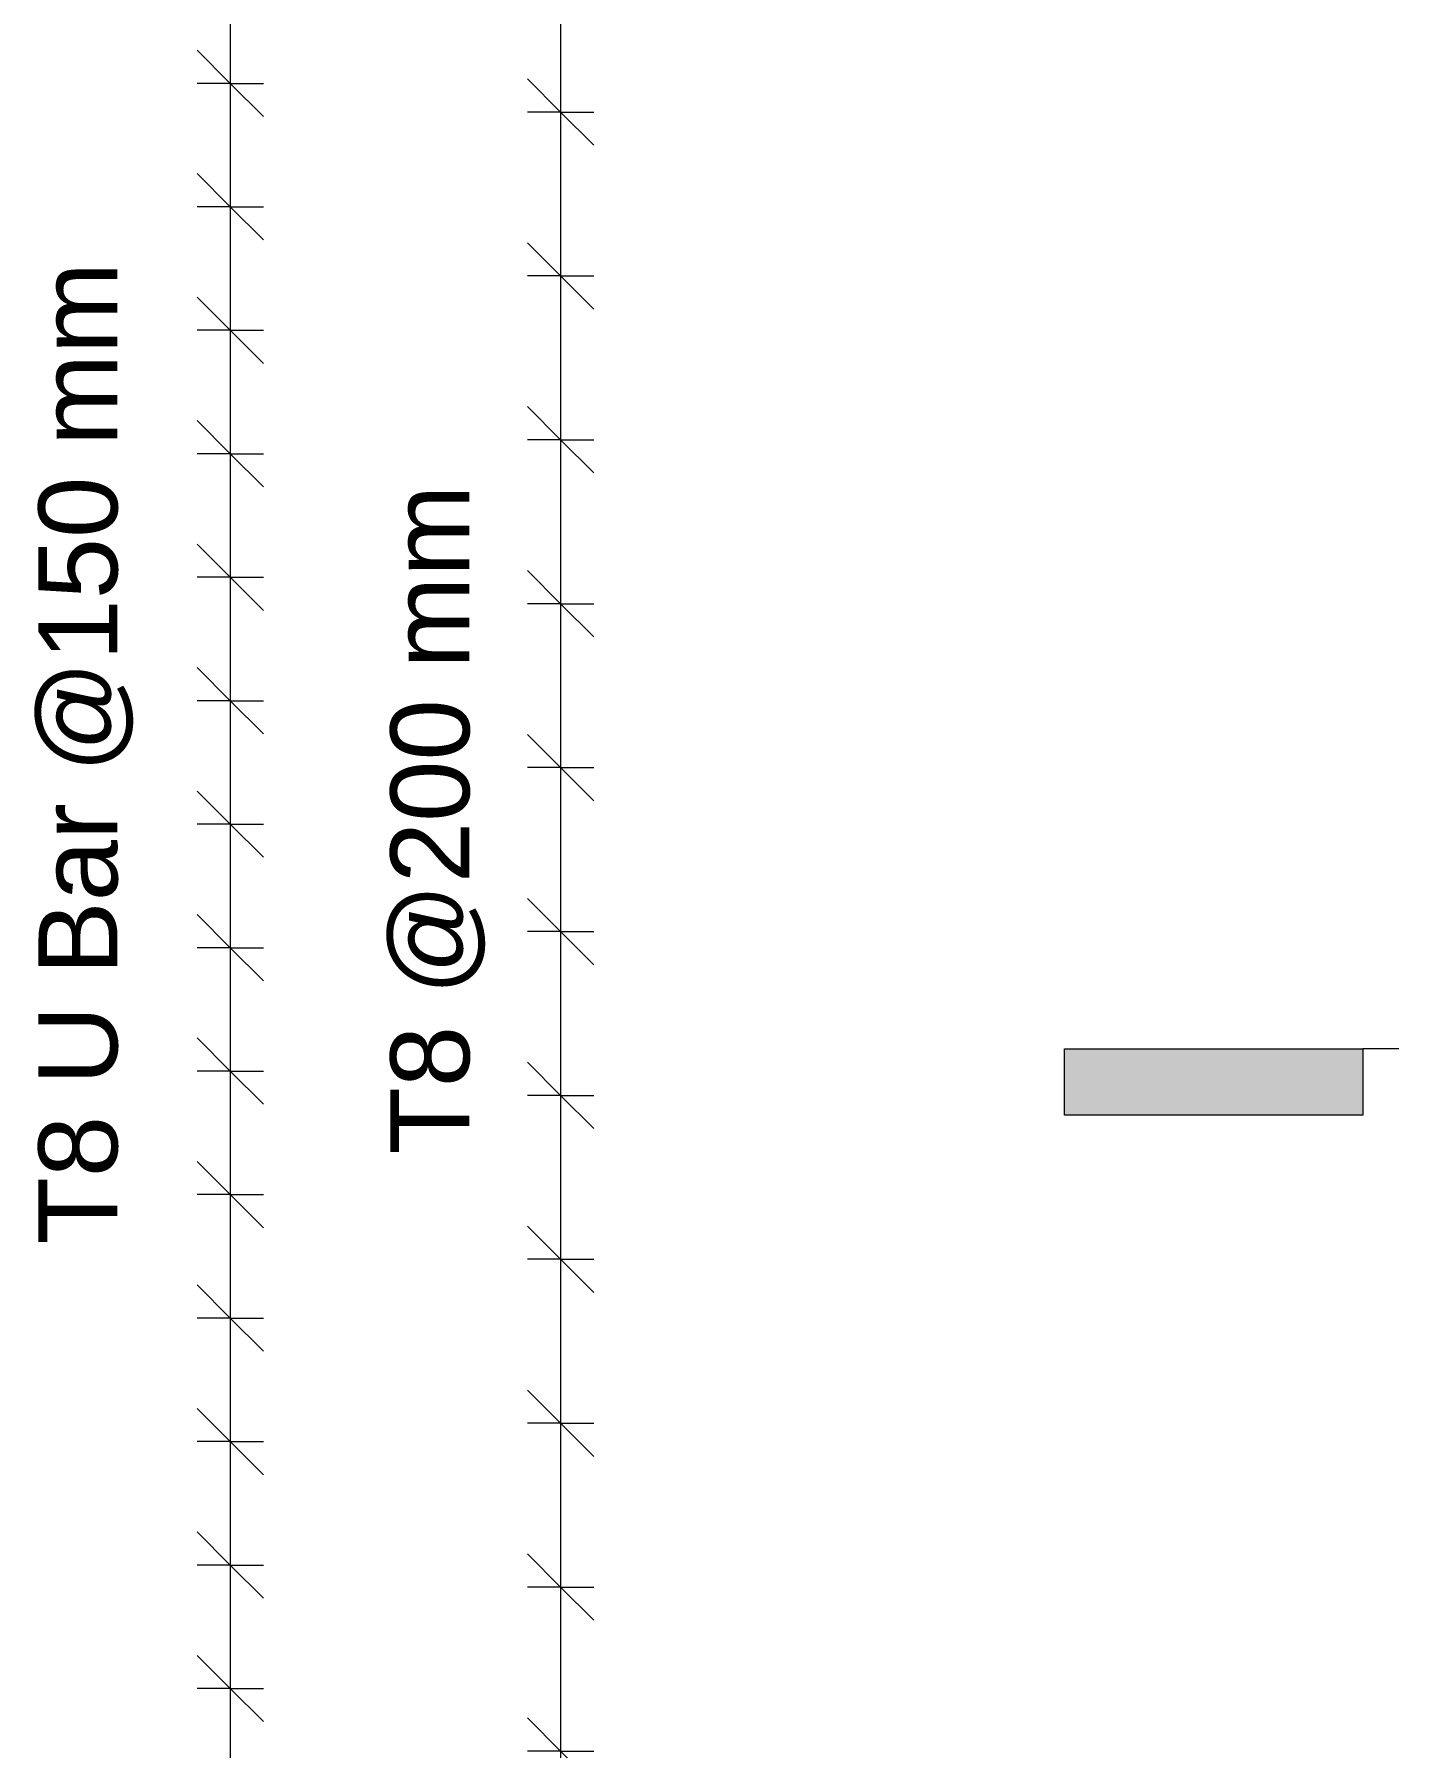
# Model space of a CAD drawing. Header units: millimetres. Extents: x -14563 to 6741, y -2784 to 21137.
# Drawn here: x -14563 to -12916, y 93 to 2160 of the extents above; entities that cross this region are included whole.
import ezdxf

# ---------------------------------------------------------------- set-up
doc = ezdxf.new("R2010")
doc.units = ezdxf.units.MM
for name, color, linetype, lineweight in [('A-ANNO-DIMS', 211, 'Continuous', 9), ('A-ANNO-DIMS-40', 211, 'Continuous', 9), ('G-ANNO-SYMB', 111, 'Continuous', 9), ('S-RBAR-IDEN', 171, 'Continuous', 9)]:
    doc.layers.add(name, color=color, linetype=linetype, lineweight=lineweight)
doc.styles.add('Arial_1', font='arial.ttf', dxfattribs={"height": 95.25})
doc.styles.add('Nirmala UI Semilight', font='NirmalaS.ttf', dxfattribs={"width": 0.8, "height": 100})
doc.dimstyles.new('Arrow_Filled_-_2_5_NI_UI', dxfattribs={"dimscale": 304.8, "dimtxt": 104.736395, "dimasz": 0.262467, "dimexe": 0.131234, "dimexo": 0.0625, "dimgap": 0.131234, "dimtad": 1, "dimdec": 4, "dimzin": 0, "dimdsep": 46, "dimtxsty": 'Nirmala UI Semilight', "dimblk1": 'OBLIQUE', "dimblk2": 'OBLIQUE', "dimsah": 1, "dimcen": 0.09, "dimazin": 0, "dimtfac": 1, "dimtdec": 4, "dimtix": 1, "dimtmove": 0, "dimatfit": 3, "dimfxl": 0.131234, "dimfxlon": 1, "dimtvp": 1, "dimtolj": 1, "dimtzin": 0, "dimarcsym": 2})
doc.dimstyles.new('Arrow_Filled_-_2_5_NI_UI_1', dxfattribs={"dimscale": 304.8, "dimtxt": 104.736395, "dimasz": 0.262467, "dimexe": 0.131234, "dimexo": 0.0625, "dimgap": 0.131234, "dimtad": 1, "dimdec": 4, "dimzin": 0, "dimdsep": 46, "dimtxsty": 'Arial_1', "dimblk1": 'OBLIQUE', "dimblk2": 'OBLIQUE', "dimsah": 1, "dimcen": 0.09, "dimazin": 0, "dimtfac": 1, "dimtdec": 4, "dimtix": 1, "dimtmove": 0, "dimatfit": 3, "dimfxl": 0.131234, "dimfxlon": 1, "dimtvp": 1, "dimtolj": 1, "dimtzin": 0, "dimarcsym": 2})

# ---------------------------------------------------------------- blocks, each defined once
blk = doc.blocks.new('DIMBLOCK7-Elevation Front Copy 1')
at = {"layer": 'A-ANNO-DIMS-40'}
for p, q in [((-13927.6, 2263.7), (-13967.6, 2303.7)), ((-13927.6, 2263.7), (-13967.6, 2263.7)), ((-13927.6, 2263.7), (-13927.6, 2066)), ((-13927.6, 2263.7), (-13887.6, 2223.7)), ((-13927.6, 2263.7), (-13887.6, 2263.7)), ((-13927.6, 2066), (-13967.6, 2106)), ((-13927.6, 2066), (-13967.6, 2066)), ((-13927.6, 2066), (-13887.6, 2026)), ((-13927.6, 2066), (-13887.6, 2066))]:
    blk.add_line(p, q, dxfattribs=at)
blk = doc.blocks.new('_Oblique')
at = {"color": 0, "linetype": 'ByBlock', "lineweight": -2}
blk.add_line((-0.5, -0.5), (0.5, 0.5), dxfattribs=at)
blk = doc.blocks.new('DIMBLOCK8-Elevation Front Copy 1')
at = {"layer": 'A-ANNO-DIMS-40'}
for p, q in [((-13927.6, 2066), (-13967.6, 2106)), ((-13927.6, 2066), (-13967.6, 2066)), ((-13927.6, 2066), (-13927.6, 1868.3)), ((-13927.6, 2066), (-13887.6, 2026)), ((-13927.6, 2066), (-13887.6, 2066)), ((-13927.6, 1868.3), (-13967.6, 1908.3)), ((-13927.6, 1868.3), (-13967.6, 1868.3)), ((-13927.6, 1868.3), (-13887.6, 1828.3)), ((-13927.6, 1868.3), (-13887.6, 1868.3))]:
    blk.add_line(p, q, dxfattribs=at)
blk = doc.blocks.new('DIMBLOCK9-Elevation Front Copy 1')
at = {"layer": 'A-ANNO-DIMS-40'}
for p, q in [((-13927.6, 1868.3), (-13967.6, 1908.3)), ((-13927.6, 1868.3), (-13967.6, 1868.3)), ((-13927.6, 1868.3), (-13927.6, 1670.6)), ((-13927.6, 1868.3), (-13887.6, 1828.3)), ((-13927.6, 1868.3), (-13887.6, 1868.3)), ((-13927.6, 1670.6), (-13967.6, 1710.6)), ((-13927.6, 1670.6), (-13967.6, 1670.6)), ((-13927.6, 1670.6), (-13887.6, 1630.6)), ((-13927.6, 1670.6), (-13887.6, 1670.6))]:
    blk.add_line(p, q, dxfattribs=at)
blk = doc.blocks.new('DIMBLOCK10-Elevation Front Copy 1')
at = {"layer": 'A-ANNO-DIMS-40'}
for p, q in [((-13927.6, 1670.6), (-13967.6, 1710.6)), ((-13927.6, 1670.6), (-13967.6, 1670.6)), ((-13927.6, 1670.6), (-13927.6, 1472.9)), ((-13927.6, 1670.6), (-13887.6, 1630.6)), ((-13927.6, 1670.6), (-13887.6, 1670.6)), ((-13927.6, 1472.9), (-13967.6, 1512.9)), ((-13927.6, 1472.9), (-13967.6, 1472.9)), ((-13927.6, 1472.9), (-13887.6, 1432.9)), ((-13927.6, 1472.9), (-13887.6, 1472.9))]:
    blk.add_line(p, q, dxfattribs=at)
blk = doc.blocks.new('DIMBLOCK11-Elevation Front Copy 1')
at = {"layer": 'A-ANNO-DIMS-40'}
for p, q in [((-13927.6, 1472.9), (-13967.6, 1512.9)), ((-13927.6, 1472.9), (-13967.6, 1472.9)), ((-13927.6, 1472.9), (-13927.6, 1275.2)), ((-13927.6, 1472.9), (-13887.6, 1432.9)), ((-13927.6, 1472.9), (-13887.6, 1472.9)), ((-13927.6, 1275.2), (-13967.6, 1315.2)), ((-13927.6, 1275.2), (-13967.6, 1275.2)), ((-13927.6, 1275.2), (-13887.6, 1235.2)), ((-13927.6, 1275.2), (-13887.6, 1275.2))]:
    blk.add_line(p, q, dxfattribs=at)
blk = doc.blocks.new('DIMBLOCK12-Elevation Front Copy 1')
at = {"layer": 'A-ANNO-DIMS-40'}
for p, q in [((-13927.6, 1275.2), (-13967.6, 1315.2)), ((-13927.6, 1275.2), (-13967.6, 1275.2)), ((-13927.6, 1275.2), (-13927.6, 1077.5)), ((-13927.6, 1275.2), (-13887.6, 1235.2)), ((-13927.6, 1275.2), (-13887.6, 1275.2)), ((-13927.6, 1077.5), (-13967.6, 1117.5)), ((-13927.6, 1077.5), (-13967.6, 1077.5)), ((-13927.6, 1077.5), (-13887.6, 1037.5)), ((-13927.6, 1077.5), (-13887.6, 1077.5))]:
    blk.add_line(p, q, dxfattribs=at)
blk = doc.blocks.new('DIMBLOCK13-Elevation Front Copy 1')
at = {"layer": 'A-ANNO-DIMS-40'}
for p, q in [((-13927.6, 1077.5), (-13967.6, 1117.5)), ((-13927.6, 1077.5), (-13967.6, 1077.5)), ((-13927.6, 1077.5), (-13927.6, 879.8)), ((-13927.6, 1077.5), (-13887.6, 1037.5)), ((-13927.6, 1077.5), (-13887.6, 1077.5)), ((-13927.6, 879.8), (-13967.6, 919.8)), ((-13927.6, 879.8), (-13967.6, 879.8)), ((-13927.6, 879.8), (-13887.6, 839.8)), ((-13927.6, 879.8), (-13887.6, 879.8))]:
    blk.add_line(p, q, dxfattribs=at)
blk = doc.blocks.new('DIMBLOCK14-Elevation Front Copy 1')
at = {"layer": 'A-ANNO-DIMS-40'}
for p, q in [((-13927.6, 879.8), (-13967.6, 919.8)), ((-13927.6, 879.8), (-13967.6, 879.8)), ((-13927.6, 879.8), (-13927.6, 682.1)), ((-13927.6, 879.8), (-13887.6, 839.8)), ((-13927.6, 879.8), (-13887.6, 879.8)), ((-13927.6, 682.1), (-13967.6, 722.1)), ((-13927.6, 682.1), (-13967.6, 682.1)), ((-13927.6, 682.1), (-13887.6, 642.1)), ((-13927.6, 682.1), (-13887.6, 682.1))]:
    blk.add_line(p, q, dxfattribs=at)
blk = doc.blocks.new('DIMBLOCK15-Elevation Front Copy 1')
at = {"layer": 'A-ANNO-DIMS-40'}
for p, q in [((-13927.6, 682.1), (-13967.6, 722.1)), ((-13927.6, 682.1), (-13967.6, 682.1)), ((-13927.6, 682.1), (-13927.6, 484.4)), ((-13927.6, 682.1), (-13887.6, 642.1)), ((-13927.6, 682.1), (-13887.6, 682.1)), ((-13927.6, 484.4), (-13967.6, 524.4)), ((-13927.6, 484.4), (-13967.6, 484.4)), ((-13927.6, 484.4), (-13887.6, 444.4)), ((-13927.6, 484.4), (-13887.6, 484.4))]:
    blk.add_line(p, q, dxfattribs=at)
blk = doc.blocks.new('DIMBLOCK16-Elevation Front Copy 1')
at = {"layer": 'A-ANNO-DIMS-40'}
for p, q in [((-13927.6, 484.4), (-13967.6, 524.4)), ((-13927.6, 484.4), (-13967.6, 484.4)), ((-13927.6, 484.4), (-13927.6, 286.7)), ((-13927.6, 484.4), (-13887.6, 444.4)), ((-13927.6, 484.4), (-13887.6, 484.4)), ((-13927.6, 286.7), (-13967.6, 326.7)), ((-13927.6, 286.7), (-13967.6, 286.7)), ((-13927.6, 286.7), (-13887.6, 246.7)), ((-13927.6, 286.7), (-13887.6, 286.7))]:
    blk.add_line(p, q, dxfattribs=at)
blk = doc.blocks.new('DIMBLOCK17-Elevation Front Copy 1')
at = {"layer": 'A-ANNO-DIMS-40'}
for p, q in [((-13927.6, 286.7), (-13967.6, 326.7)), ((-13927.6, 286.7), (-13967.6, 286.7)), ((-13927.6, 286.7), (-13927.6, 89)), ((-13927.6, 286.7), (-13887.6, 246.7)), ((-13927.6, 286.7), (-13887.6, 286.7)), ((-13927.6, 89), (-13967.6, 129)), ((-13927.6, 89), (-13967.6, 89)), ((-13927.6, 89), (-13887.6, 49)), ((-13927.6, 89), (-13887.6, 89))]:
    blk.add_line(p, q, dxfattribs=at)
blk = doc.blocks.new('DIMBLOCK18-Elevation Front Copy 1')
at = {"layer": 'A-ANNO-DIMS-40'}
for p, q in [((-13927.6, 89), (-13967.6, 129)), ((-13927.6, 89), (-13967.6, 89)), ((-13927.6, 89), (-13927.6, -108.8)), ((-13927.6, 89), (-13887.6, 49)), ((-13927.6, 89), (-13887.6, 89)), ((-13927.6, -108.8), (-13967.6, -68.8)), ((-13927.6, -108.8), (-13967.6, -108.8)), ((-13927.6, -108.8), (-13887.6, -148.8)), ((-13927.6, -108.8), (-13887.6, -108.8))]:
    blk.add_line(p, q, dxfattribs=at)
blk = doc.blocks.new('DIMBLOCK25-Elevation Front Copy 1')
at = {"layer": 'A-ANNO-DIMS-40'}
for p, q in [((-13927.6, 3450), (-13967.6, 3490)), ((-13927.6, 3450), (-13967.6, 3450)), ((-13927.6, 3450), (-13927.6, -1295)), ((-13927.6, 3450), (-13927.6, 3252.3)), ((-13927.6, 3450), (-13887.6, 3410)), ((-13927.6, 3450), (-13887.6, 3450)), ((-13927.6, 3252.3), (-13967.6, 3292.3)), ((-13927.6, 3252.3), (-13967.6, 3252.3)), ((-13927.6, 3252.3), (-13927.6, 3054.6)), ((-13927.6, 3252.3), (-13887.6, 3212.3)), ((-13927.6, 3252.3), (-13887.6, 3252.3)), ((-13927.6, 3054.6), (-13967.6, 3094.6)), ((-13927.6, 3054.6), (-13967.6, 3054.6)), ((-13927.6, 3054.6), (-13927.6, 2856.9)), ((-13927.6, 3054.6), (-13887.6, 3014.6)), ((-13927.6, 3054.6), (-13887.6, 3054.6)), ((-13927.6, 2856.9), (-13967.6, 2896.9)), ((-13927.6, 2856.9), (-13967.6, 2856.9)), ((-13927.6, 2856.9), (-13927.6, 2659.2)), ((-13927.6, 2856.9), (-13887.6, 2816.9)), ((-13927.6, 2856.9), (-13887.6, 2856.9)), ((-13927.6, 2659.2), (-13967.6, 2699.2)), ((-13927.6, 2659.2), (-13967.6, 2659.2)), ((-13927.6, 2659.2), (-13927.6, 2461.5)), ((-13927.6, 2659.2), (-13887.6, 2619.2)), ((-13927.6, 2659.2), (-13887.6, 2659.2)), ((-13927.6, 2461.5), (-13967.6, 2501.5)), ((-13927.6, 2461.5), (-13967.6, 2461.5)), ((-13927.6, 2461.5), (-13927.6, 2263.7)), ((-13927.6, 2461.5), (-13887.6, 2421.5)), ((-13927.6, 2461.5), (-13887.6, 2461.5)), ((-13927.6, 2263.7), (-13967.6, 2303.7)), ((-13927.6, 2263.7), (-13967.6, 2263.7)), ((-13927.6, 2263.7), (-13927.6, 2066)), ((-13927.6, 2263.7), (-13887.6, 2223.7)), ((-13927.6, 2263.7), (-13887.6, 2263.7)), ((-13927.6, 2066), (-13967.6, 2106)), ((-13927.6, 2066), (-13967.6, 2066)), ((-13927.6, 2066), (-13927.6, 1868.3)), ((-13927.6, 2066), (-13887.6, 2026)), ((-13927.6, 2066), (-13887.6, 2066)), ((-13927.6, 1868.3), (-13967.6, 1908.3)), ((-13927.6, 1868.3), (-13967.6, 1868.3)), ((-13927.6, 1868.3), (-13927.6, 1670.6)), ((-13927.6, 1868.3), (-13887.6, 1828.3)), ((-13927.6, 1868.3), (-13887.6, 1868.3)), ((-13927.6, 1670.6), (-13967.6, 1710.6)), ((-13927.6, 1670.6), (-13967.6, 1670.6)), ((-13927.6, 1670.6), (-13927.6, 1472.9)), ((-13927.6, 1670.6), (-13887.6, 1630.6)), ((-13927.6, 1670.6), (-13887.6, 1670.6)), ((-13927.6, 1472.9), (-13967.6, 1512.9)), ((-13927.6, 1472.9), (-13967.6, 1472.9)), ((-13927.6, 1472.9), (-13927.6, 1275.2)), ((-13927.6, 1472.9), (-13887.6, 1432.9)), ((-13927.6, 1472.9), (-13887.6, 1472.9)), ((-13927.6, 1275.2), (-13967.6, 1315.2)), ((-13927.6, 1275.2), (-13967.6, 1275.2)), ((-13927.6, 1275.2), (-13927.6, 1077.5)), ((-13927.6, 1275.2), (-13887.6, 1235.2)), ((-13927.6, 1275.2), (-13887.6, 1275.2)), ((-13927.6, 1077.5), (-13967.6, 1117.5)), ((-13927.6, 1077.5), (-13967.6, 1077.5)), ((-13927.6, 1077.5), (-13927.6, 879.8)), ((-13927.6, 1077.5), (-13887.6, 1037.5)), ((-13927.6, 1077.5), (-13887.6, 1077.5)), ((-13927.6, 879.8), (-13967.6, 919.8)), ((-13927.6, 879.8), (-13967.6, 879.8)), ((-13927.6, 879.8), (-13927.6, 682.1)), ((-13927.6, 879.8), (-13887.6, 839.8)), ((-13927.6, 879.8), (-13887.6, 879.8)), ((-13927.6, 682.1), (-13967.6, 722.1)), ((-13927.6, 682.1), (-13967.6, 682.1)), ((-13927.6, 682.1), (-13927.6, 484.4)), ((-13927.6, 682.1), (-13887.6, 642.1)), ((-13927.6, 682.1), (-13887.6, 682.1)), ((-13927.6, 484.4), (-13967.6, 524.4)), ((-13927.6, 484.4), (-13967.6, 484.4)), ((-13927.6, 484.4), (-13927.6, 286.7)), ((-13927.6, 484.4), (-13887.6, 444.4)), ((-13927.6, 484.4), (-13887.6, 484.4)), ((-13927.6, 286.7), (-13967.6, 326.7)), ((-13927.6, 286.7), (-13967.6, 286.7)), ((-13927.6, 286.7), (-13927.6, 89)), ((-13927.6, 286.7), (-13887.6, 246.7)), ((-13927.6, 286.7), (-13887.6, 286.7)), ((-13927.6, 89), (-13967.6, 129)), ((-13927.6, 89), (-13967.6, 89)), ((-13927.6, 89), (-13927.6, -108.8)), ((-13927.6, 89), (-13887.6, 49)), ((-13927.6, 89), (-13887.6, 89)), ((-13927.6, -108.8), (-13967.6, -68.8)), ((-13927.6, -108.8), (-13967.6, -108.8)), ((-13927.6, -108.8), (-13927.6, -306.5)), ((-13927.6, -108.8), (-13887.6, -148.8)), ((-13927.6, -108.8), (-13887.6, -108.8)), ((-13927.6, -306.5), (-13967.6, -266.5)), ((-13927.6, -306.5), (-13967.6, -306.5)), ((-13927.6, -306.5), (-13927.6, -504.2)), ((-13927.6, -306.5), (-13887.6, -346.5)), ((-13927.6, -306.5), (-13887.6, -306.5)), ((-13927.6, -504.2), (-13967.6, -464.2)), ((-13927.6, -504.2), (-13967.6, -504.2)), ((-13927.6, -504.2), (-13927.6, -701.9)), ((-13927.6, -504.2), (-13887.6, -544.2)), ((-13927.6, -504.2), (-13887.6, -504.2)), ((-13927.6, -701.9), (-13967.6, -661.9)), ((-13927.6, -701.9), (-13967.6, -701.9)), ((-13927.6, -701.9), (-13927.6, -899.6)), ((-13927.6, -701.9), (-13887.6, -741.9)), ((-13927.6, -701.9), (-13887.6, -701.9)), ((-13927.6, -899.6), (-13967.6, -859.6)), ((-13927.6, -899.6), (-13967.6, -899.6)), ((-13927.6, -899.6), (-13927.6, -1097.3)), ((-13927.6, -899.6), (-13887.6, -939.6)), ((-13927.6, -899.6), (-13887.6, -899.6)), ((-13927.6, -1097.3), (-13967.6, -1057.3)), ((-13927.6, -1097.3), (-13967.6, -1097.3)), ((-13927.6, -1097.3), (-13927.6, -1295)), ((-13927.6, -1097.3), (-13887.6, -1137.3)), ((-13927.6, -1097.3), (-13887.6, -1097.3)), ((-13927.6, -1295), (-13967.6, -1255)), ((-13927.6, -1295), (-13967.6, -1295)), ((-13927.6, -1295), (-13887.6, -1335)), ((-13927.6, -1295), (-13887.6, -1295))]:
    blk.add_line(p, q, dxfattribs=at)
blk = doc.blocks.new('_None')
blk = doc.blocks.new('DIMBLOCK35-Elevation Front Copy 1')
at = {"layer": 'A-ANNO-DIMS-40'}
for p, q in [((-14326.1, 2249.5), (-14366.1, 2289.5)), ((-14326.1, 2249.5), (-14366.1, 2249.5)), ((-14326.1, 2249.5), (-14326.1, 2100.6)), ((-14326.1, 2249.5), (-14286.1, 2209.5)), ((-14326.1, 2249.5), (-14286.1, 2249.5)), ((-14326.1, 2100.6), (-14366.1, 2140.6)), ((-14326.1, 2100.6), (-14366.1, 2100.6)), ((-14326.1, 2100.6), (-14286.1, 2060.6)), ((-14326.1, 2100.6), (-14286.1, 2100.6))]:
    blk.add_line(p, q, dxfattribs=at)
blk = doc.blocks.new('DIMBLOCK36-Elevation Front Copy 1')
at = {"layer": 'A-ANNO-DIMS-40'}
for p, q in [((-14326.1, 2100.6), (-14366.1, 2140.6)), ((-14326.1, 2100.6), (-14366.1, 2100.6)), ((-14326.1, 2100.6), (-14326.1, 1951.7)), ((-14326.1, 2100.6), (-14286.1, 2060.6)), ((-14326.1, 2100.6), (-14286.1, 2100.6)), ((-14326.1, 1951.7), (-14366.1, 1991.7)), ((-14326.1, 1951.7), (-14366.1, 1951.7)), ((-14326.1, 1951.7), (-14286.1, 1911.7)), ((-14326.1, 1951.7), (-14286.1, 1951.7))]:
    blk.add_line(p, q, dxfattribs=at)
blk = doc.blocks.new('DIMBLOCK37-Elevation Front Copy 1')
at = {"layer": 'A-ANNO-DIMS-40'}
for p, q in [((-14326.1, 1951.7), (-14366.1, 1991.7)), ((-14326.1, 1951.7), (-14366.1, 1951.7)), ((-14326.1, 1951.7), (-14326.1, 1802.7)), ((-14326.1, 1951.7), (-14286.1, 1911.7)), ((-14326.1, 1951.7), (-14286.1, 1951.7)), ((-14326.1, 1802.7), (-14366.1, 1842.7)), ((-14326.1, 1802.7), (-14366.1, 1802.7)), ((-14326.1, 1802.7), (-14286.1, 1762.7)), ((-14326.1, 1802.7), (-14286.1, 1802.7))]:
    blk.add_line(p, q, dxfattribs=at)
blk = doc.blocks.new('DIMBLOCK38-Elevation Front Copy 1')
at = {"layer": 'A-ANNO-DIMS-40'}
for p, q in [((-14326.1, 1802.7), (-14366.1, 1842.7)), ((-14326.1, 1802.7), (-14366.1, 1802.7)), ((-14326.1, 1802.7), (-14326.1, 1653.8)), ((-14326.1, 1802.7), (-14286.1, 1762.7)), ((-14326.1, 1802.7), (-14286.1, 1802.7)), ((-14326.1, 1653.8), (-14366.1, 1693.8)), ((-14326.1, 1653.8), (-14366.1, 1653.8)), ((-14326.1, 1653.8), (-14286.1, 1613.8)), ((-14326.1, 1653.8), (-14286.1, 1653.8))]:
    blk.add_line(p, q, dxfattribs=at)
blk = doc.blocks.new('DIMBLOCK39-Elevation Front Copy 1')
at = {"layer": 'A-ANNO-DIMS-40'}
for p, q in [((-14326.1, 1653.8), (-14366.1, 1693.8)), ((-14326.1, 1653.8), (-14366.1, 1653.8)), ((-14326.1, 1653.8), (-14326.1, 1504.8)), ((-14326.1, 1653.8), (-14286.1, 1613.8)), ((-14326.1, 1653.8), (-14286.1, 1653.8)), ((-14326.1, 1504.8), (-14366.1, 1544.8)), ((-14326.1, 1504.8), (-14366.1, 1504.8)), ((-14326.1, 1504.8), (-14286.1, 1464.8)), ((-14326.1, 1504.8), (-14286.1, 1504.8))]:
    blk.add_line(p, q, dxfattribs=at)
blk = doc.blocks.new('DIMBLOCK40-Elevation Front Copy 1')
at = {"layer": 'A-ANNO-DIMS-40'}
for p, q in [((-14326.1, 1504.8), (-14366.1, 1544.8)), ((-14326.1, 1504.8), (-14366.1, 1504.8)), ((-14326.1, 1504.8), (-14326.1, 1355.9)), ((-14326.1, 1504.8), (-14286.1, 1464.8)), ((-14326.1, 1504.8), (-14286.1, 1504.8)), ((-14326.1, 1355.9), (-14366.1, 1395.9)), ((-14326.1, 1355.9), (-14366.1, 1355.9)), ((-14326.1, 1355.9), (-14286.1, 1315.9)), ((-14326.1, 1355.9), (-14286.1, 1355.9))]:
    blk.add_line(p, q, dxfattribs=at)
blk = doc.blocks.new('DIMBLOCK41-Elevation Front Copy 1')
at = {"layer": 'A-ANNO-DIMS-40'}
for p, q in [((-14326.1, 1355.9), (-14366.1, 1395.9)), ((-14326.1, 1355.9), (-14366.1, 1355.9)), ((-14326.1, 1355.9), (-14326.1, 1207)), ((-14326.1, 1355.9), (-14286.1, 1315.9)), ((-14326.1, 1355.9), (-14286.1, 1355.9)), ((-14326.1, 1207), (-14366.1, 1247)), ((-14326.1, 1207), (-14366.1, 1207)), ((-14326.1, 1207), (-14286.1, 1167)), ((-14326.1, 1207), (-14286.1, 1207))]:
    blk.add_line(p, q, dxfattribs=at)
blk = doc.blocks.new('DIMBLOCK42-Elevation Front Copy 1')
at = {"layer": 'A-ANNO-DIMS-40'}
for p, q in [((-14326.1, 1207), (-14366.1, 1247)), ((-14326.1, 1207), (-14366.1, 1207)), ((-14326.1, 1207), (-14326.1, 1058)), ((-14326.1, 1207), (-14286.1, 1167)), ((-14326.1, 1207), (-14286.1, 1207)), ((-14326.1, 1058), (-14366.1, 1098)), ((-14326.1, 1058), (-14366.1, 1058)), ((-14326.1, 1058), (-14286.1, 1018)), ((-14326.1, 1058), (-14286.1, 1058))]:
    blk.add_line(p, q, dxfattribs=at)
blk = doc.blocks.new('DIMBLOCK43-Elevation Front Copy 1')
at = {"layer": 'A-ANNO-DIMS-40'}
for p, q in [((-14326.1, 1058), (-14366.1, 1098)), ((-14326.1, 1058), (-14366.1, 1058)), ((-14326.1, 1058), (-14326.1, 909.1)), ((-14326.1, 1058), (-14286.1, 1018)), ((-14326.1, 1058), (-14286.1, 1058)), ((-14326.1, 909.1), (-14366.1, 949.1)), ((-14326.1, 909.1), (-14366.1, 909.1)), ((-14326.1, 909.1), (-14286.1, 869.1)), ((-14326.1, 909.1), (-14286.1, 909.1))]:
    blk.add_line(p, q, dxfattribs=at)
blk = doc.blocks.new('DIMBLOCK44-Elevation Front Copy 1')
at = {"layer": 'A-ANNO-DIMS-40'}
for p, q in [((-14326.1, 909.1), (-14366.1, 949.1)), ((-14326.1, 909.1), (-14366.1, 909.1)), ((-14326.1, 909.1), (-14326.1, 760.2)), ((-14326.1, 909.1), (-14286.1, 869.1)), ((-14326.1, 909.1), (-14286.1, 909.1)), ((-14326.1, 760.2), (-14366.1, 800.2)), ((-14326.1, 760.2), (-14366.1, 760.2)), ((-14326.1, 760.2), (-14286.1, 720.2)), ((-14326.1, 760.2), (-14286.1, 760.2))]:
    blk.add_line(p, q, dxfattribs=at)
blk = doc.blocks.new('DIMBLOCK45-Elevation Front Copy 1')
at = {"layer": 'A-ANNO-DIMS-40'}
for p, q in [((-14326.1, 760.2), (-14366.1, 800.2)), ((-14326.1, 760.2), (-14366.1, 760.2)), ((-14326.1, 760.2), (-14326.1, 611.2)), ((-14326.1, 760.2), (-14286.1, 720.2)), ((-14326.1, 760.2), (-14286.1, 760.2)), ((-14326.1, 611.2), (-14366.1, 651.2)), ((-14326.1, 611.2), (-14366.1, 611.2)), ((-14326.1, 611.2), (-14286.1, 571.2)), ((-14326.1, 611.2), (-14286.1, 611.2))]:
    blk.add_line(p, q, dxfattribs=at)
blk = doc.blocks.new('DIMBLOCK46-Elevation Front Copy 1')
at = {"layer": 'A-ANNO-DIMS-40'}
for p, q in [((-14326.1, 611.2), (-14366.1, 651.2)), ((-14326.1, 611.2), (-14366.1, 611.2)), ((-14326.1, 611.2), (-14326.1, 462.3)), ((-14326.1, 611.2), (-14286.1, 571.2)), ((-14326.1, 611.2), (-14286.1, 611.2)), ((-14326.1, 462.3), (-14366.1, 502.3)), ((-14326.1, 462.3), (-14366.1, 462.3)), ((-14326.1, 462.3), (-14286.1, 422.3)), ((-14326.1, 462.3), (-14286.1, 462.3))]:
    blk.add_line(p, q, dxfattribs=at)
blk = doc.blocks.new('DIMBLOCK47-Elevation Front Copy 1')
at = {"layer": 'A-ANNO-DIMS-40'}
for p, q in [((-14326.1, 462.3), (-14366.1, 502.3)), ((-14326.1, 462.3), (-14366.1, 462.3)), ((-14326.1, 462.3), (-14326.1, 313.3)), ((-14326.1, 462.3), (-14286.1, 422.3)), ((-14326.1, 462.3), (-14286.1, 462.3)), ((-14326.1, 313.3), (-14366.1, 353.3)), ((-14326.1, 313.3), (-14366.1, 313.3)), ((-14326.1, 313.3), (-14286.1, 273.3)), ((-14326.1, 313.3), (-14286.1, 313.3))]:
    blk.add_line(p, q, dxfattribs=at)
blk = doc.blocks.new('DIMBLOCK48-Elevation Front Copy 1')
at = {"layer": 'A-ANNO-DIMS-40'}
for p, q in [((-14326.1, 313.3), (-14366.1, 353.3)), ((-14326.1, 313.3), (-14366.1, 313.3)), ((-14326.1, 313.3), (-14326.1, 164.4)), ((-14326.1, 313.3), (-14286.1, 273.3)), ((-14326.1, 313.3), (-14286.1, 313.3)), ((-14326.1, 164.4), (-14366.1, 204.4)), ((-14326.1, 164.4), (-14366.1, 164.4)), ((-14326.1, 164.4), (-14286.1, 124.4)), ((-14326.1, 164.4), (-14286.1, 164.4))]:
    blk.add_line(p, q, dxfattribs=at)
blk = doc.blocks.new('DIMBLOCK49-Elevation Front Copy 1')
at = {"layer": 'A-ANNO-DIMS-40'}
for p, q in [((-14326.1, 164.4), (-14366.1, 204.4)), ((-14326.1, 164.4), (-14366.1, 164.4)), ((-14326.1, 164.4), (-14326.1, 15.5)), ((-14326.1, 164.4), (-14286.1, 124.4)), ((-14326.1, 164.4), (-14286.1, 164.4)), ((-14326.1, 15.5), (-14366.1, 55.5)), ((-14326.1, 15.5), (-14366.1, 15.5)), ((-14326.1, 15.5), (-14286.1, -24.5)), ((-14326.1, 15.5), (-14286.1, 15.5))]:
    blk.add_line(p, q, dxfattribs=at)
blk = doc.blocks.new('DIMBLOCK59-Elevation Front Copy 1')
at = {"layer": 'A-ANNO-DIMS-40'}
for p, q in [((-14326.1, 3590), (-14366.1, 3630)), ((-14326.1, 3590), (-14366.1, 3590)), ((-14326.1, 3590), (-14326.1, -1325)), ((-14326.1, 3590), (-14326.1, 3441.1)), ((-14326.1, 3590), (-14286.1, 3550)), ((-14326.1, 3590), (-14286.1, 3590)), ((-14326.1, 3441.1), (-14366.1, 3481.1)), ((-14326.1, 3441.1), (-14366.1, 3441.1)), ((-14326.1, 3441.1), (-14326.1, 3292.1)), ((-14326.1, 3441.1), (-14286.1, 3401.1)), ((-14326.1, 3441.1), (-14286.1, 3441.1)), ((-14326.1, 3292.1), (-14366.1, 3332.1)), ((-14326.1, 3292.1), (-14366.1, 3292.1)), ((-14326.1, 3292.1), (-14326.1, 3143.2)), ((-14326.1, 3292.1), (-14286.1, 3252.1)), ((-14326.1, 3292.1), (-14286.1, 3292.1)), ((-14326.1, 3143.2), (-14366.1, 3183.2)), ((-14326.1, 3143.2), (-14366.1, 3143.2)), ((-14326.1, 3143.2), (-14326.1, 2994.2)), ((-14326.1, 3143.2), (-14286.1, 3103.2)), ((-14326.1, 3143.2), (-14286.1, 3143.2)), ((-14326.1, 2994.2), (-14366.1, 3034.2)), ((-14326.1, 2994.2), (-14366.1, 2994.2)), ((-14326.1, 2994.2), (-14326.1, 2845.3)), ((-14326.1, 2994.2), (-14286.1, 2954.2)), ((-14326.1, 2994.2), (-14286.1, 2994.2)), ((-14326.1, 2845.3), (-14366.1, 2885.3)), ((-14326.1, 2845.3), (-14366.1, 2845.3)), ((-14326.1, 2845.3), (-14326.1, 2696.4)), ((-14326.1, 2845.3), (-14286.1, 2805.3)), ((-14326.1, 2845.3), (-14286.1, 2845.3)), ((-14326.1, 2696.4), (-14366.1, 2736.4)), ((-14326.1, 2696.4), (-14366.1, 2696.4)), ((-14326.1, 2696.4), (-14326.1, 2547.4)), ((-14326.1, 2696.4), (-14286.1, 2656.4)), ((-14326.1, 2696.4), (-14286.1, 2696.4)), ((-14326.1, 2547.4), (-14366.1, 2587.4)), ((-14326.1, 2547.4), (-14366.1, 2547.4)), ((-14326.1, 2547.4), (-14326.1, 2398.5)), ((-14326.1, 2547.4), (-14286.1, 2507.4)), ((-14326.1, 2547.4), (-14286.1, 2547.4)), ((-14326.1, 2398.5), (-14366.1, 2438.5)), ((-14326.1, 2398.5), (-14366.1, 2398.5)), ((-14326.1, 2398.5), (-14326.1, 2249.5)), ((-14326.1, 2398.5), (-14286.1, 2358.5)), ((-14326.1, 2398.5), (-14286.1, 2398.5)), ((-14326.1, 2249.5), (-14366.1, 2289.5)), ((-14326.1, 2249.5), (-14366.1, 2249.5)), ((-14326.1, 2249.5), (-14326.1, 2100.6)), ((-14326.1, 2249.5), (-14286.1, 2209.5)), ((-14326.1, 2249.5), (-14286.1, 2249.5)), ((-14326.1, 2100.6), (-14366.1, 2140.6)), ((-14326.1, 2100.6), (-14366.1, 2100.6)), ((-14326.1, 2100.6), (-14326.1, 1951.7)), ((-14326.1, 2100.6), (-14286.1, 2060.6)), ((-14326.1, 2100.6), (-14286.1, 2100.6)), ((-14326.1, 1951.7), (-14366.1, 1991.7)), ((-14326.1, 1951.7), (-14366.1, 1951.7)), ((-14326.1, 1951.7), (-14326.1, 1802.7)), ((-14326.1, 1951.7), (-14286.1, 1911.7)), ((-14326.1, 1951.7), (-14286.1, 1951.7)), ((-14326.1, 1802.7), (-14366.1, 1842.7)), ((-14326.1, 1802.7), (-14366.1, 1802.7)), ((-14326.1, 1802.7), (-14326.1, 1653.8)), ((-14326.1, 1802.7), (-14286.1, 1762.7)), ((-14326.1, 1802.7), (-14286.1, 1802.7)), ((-14326.1, 1653.8), (-14366.1, 1693.8)), ((-14326.1, 1653.8), (-14366.1, 1653.8)), ((-14326.1, 1653.8), (-14326.1, 1504.8)), ((-14326.1, 1653.8), (-14286.1, 1613.8)), ((-14326.1, 1653.8), (-14286.1, 1653.8)), ((-14326.1, 1504.8), (-14366.1, 1544.8)), ((-14326.1, 1504.8), (-14366.1, 1504.8)), ((-14326.1, 1504.8), (-14326.1, 1355.9)), ((-14326.1, 1504.8), (-14286.1, 1464.8)), ((-14326.1, 1504.8), (-14286.1, 1504.8)), ((-14326.1, 1355.9), (-14366.1, 1395.9)), ((-14326.1, 1355.9), (-14366.1, 1355.9)), ((-14326.1, 1355.9), (-14326.1, 1207)), ((-14326.1, 1355.9), (-14286.1, 1315.9)), ((-14326.1, 1355.9), (-14286.1, 1355.9)), ((-14326.1, 1207), (-14366.1, 1247)), ((-14326.1, 1207), (-14366.1, 1207)), ((-14326.1, 1207), (-14326.1, 1058)), ((-14326.1, 1207), (-14286.1, 1167)), ((-14326.1, 1207), (-14286.1, 1207)), ((-14326.1, 1058), (-14366.1, 1098)), ((-14326.1, 1058), (-14366.1, 1058)), ((-14326.1, 1058), (-14326.1, 909.1)), ((-14326.1, 1058), (-14286.1, 1018)), ((-14326.1, 1058), (-14286.1, 1058)), ((-14326.1, 909.1), (-14366.1, 949.1)), ((-14326.1, 909.1), (-14366.1, 909.1)), ((-14326.1, 909.1), (-14326.1, 760.2)), ((-14326.1, 909.1), (-14286.1, 869.1)), ((-14326.1, 909.1), (-14286.1, 909.1)), ((-14326.1, 760.2), (-14366.1, 800.2)), ((-14326.1, 760.2), (-14366.1, 760.2)), ((-14326.1, 760.2), (-14326.1, 611.2)), ((-14326.1, 760.2), (-14286.1, 720.2)), ((-14326.1, 760.2), (-14286.1, 760.2)), ((-14326.1, 611.2), (-14366.1, 651.2)), ((-14326.1, 611.2), (-14366.1, 611.2)), ((-14326.1, 611.2), (-14326.1, 462.3)), ((-14326.1, 611.2), (-14286.1, 571.2)), ((-14326.1, 611.2), (-14286.1, 611.2)), ((-14326.1, 462.3), (-14366.1, 502.3)), ((-14326.1, 462.3), (-14366.1, 462.3)), ((-14326.1, 462.3), (-14326.1, 313.3)), ((-14326.1, 462.3), (-14286.1, 422.3)), ((-14326.1, 462.3), (-14286.1, 462.3)), ((-14326.1, 313.3), (-14366.1, 353.3)), ((-14326.1, 313.3), (-14366.1, 313.3)), ((-14326.1, 313.3), (-14326.1, 164.4)), ((-14326.1, 313.3), (-14286.1, 273.3)), ((-14326.1, 313.3), (-14286.1, 313.3)), ((-14326.1, 164.4), (-14366.1, 204.4)), ((-14326.1, 164.4), (-14366.1, 164.4)), ((-14326.1, 164.4), (-14326.1, 15.5)), ((-14326.1, 164.4), (-14286.1, 124.4)), ((-14326.1, 164.4), (-14286.1, 164.4)), ((-14326.1, 15.5), (-14366.1, 55.5)), ((-14326.1, 15.5), (-14366.1, 15.5)), ((-14326.1, 15.5), (-14326.1, -133.5)), ((-14326.1, 15.5), (-14286.1, -24.5)), ((-14326.1, 15.5), (-14286.1, 15.5)), ((-14326.1, -133.5), (-14366.1, -93.5)), ((-14326.1, -133.5), (-14366.1, -133.5)), ((-14326.1, -133.5), (-14326.1, -282.4)), ((-14326.1, -133.5), (-14286.1, -173.5)), ((-14326.1, -133.5), (-14286.1, -133.5)), ((-14326.1, -282.4), (-14366.1, -242.4)), ((-14326.1, -282.4), (-14366.1, -282.4)), ((-14326.1, -282.4), (-14326.1, -431.4)), ((-14326.1, -282.4), (-14286.1, -322.4)), ((-14326.1, -282.4), (-14286.1, -282.4)), ((-14326.1, -431.4), (-14366.1, -391.4)), ((-14326.1, -431.4), (-14366.1, -431.4)), ((-14326.1, -431.4), (-14326.1, -580.3)), ((-14326.1, -431.4), (-14286.1, -471.4)), ((-14326.1, -431.4), (-14286.1, -431.4)), ((-14326.1, -580.3), (-14366.1, -540.3)), ((-14326.1, -580.3), (-14366.1, -580.3)), ((-14326.1, -580.3), (-14326.1, -729.2)), ((-14326.1, -580.3), (-14286.1, -620.3)), ((-14326.1, -580.3), (-14286.1, -580.3)), ((-14326.1, -729.2), (-14366.1, -689.2)), ((-14326.1, -729.2), (-14366.1, -729.2)), ((-14326.1, -729.2), (-14326.1, -878.2)), ((-14326.1, -729.2), (-14286.1, -769.2)), ((-14326.1, -729.2), (-14286.1, -729.2)), ((-14326.1, -878.2), (-14366.1, -838.2)), ((-14326.1, -878.2), (-14366.1, -878.2)), ((-14326.1, -878.2), (-14326.1, -1027.1)), ((-14326.1, -878.2), (-14286.1, -918.2)), ((-14326.1, -878.2), (-14286.1, -878.2)), ((-14326.1, -1027.1), (-14366.1, -987.1)), ((-14326.1, -1027.1), (-14366.1, -1027.1)), ((-14326.1, -1027.1), (-14326.1, -1176.1)), ((-14326.1, -1027.1), (-14286.1, -1067.1)), ((-14326.1, -1027.1), (-14286.1, -1027.1)), ((-14326.1, -1176.1), (-14366.1, -1136.1)), ((-14326.1, -1176.1), (-14366.1, -1176.1)), ((-14326.1, -1176.1), (-14326.1, -1325)), ((-14326.1, -1176.1), (-14286.1, -1216.1)), ((-14326.1, -1176.1), (-14286.1, -1176.1)), ((-14326.1, -1325), (-14366.1, -1285)), ((-14326.1, -1325), (-14366.1, -1325)), ((-14326.1, -1325), (-14286.1, -1365)), ((-14326.1, -1325), (-14286.1, -1325))]:
    blk.add_line(p, q, dxfattribs=at)
blk = doc.blocks.new('Detail View - M_Section Tail - Filled Horizontal-14034-Elevation Front Copy 1')
at = {"layer": 'G-ANNO-SYMB'}
blk.add_hatch(color=256, dxfattribs=at).paths.add_polyline_path([(-11772.8, -1498), (-11692.8, -1498), (-11692.8, -1858), (-11772.8, -1858)])
for p, q in [((-11772.8, -1498), (-11772.8, -1858)), ((-11692.8, -1498), (-11772.8, -1498)), ((-11692.8, -1858), (-11692.8, -1498)), ((-11772.8, -1858), (-11692.8, -1858))]:
    blk.add_line(p, q, dxfattribs=at)

msp = doc.modelspace()

# ---------------------------------------------------------------- linework, layer by layer
at = {"layer": 'G-ANNO-SYMB'}
msp.add_line((-12916.41738, 935.82395), (-12959.78395, 935.82395), dxfattribs=at)

# ---------------------------------------------------------------- block references
at = {"layer": 'G-ANNO-SYMB', "extrusion": (0, 0, -1), "rotation": 90.00000000000077}
msp.add_blockref('Detail View - M_Section Tail - Filled Horizontal-14034-Elevation Front Copy 1', (11461.82536, 12628.59898), dxfattribs=at)

# ---------------------------------------------------------------- texts
at = {"layer": 'S-RBAR-IDEN', "insert": (-14557.43722, 699.91032), "char_height": 95.25, "width": 1452.65775, "attachment_point": 1, "rotation": 90, "style": 'Arial_1', "bg_fill": 3, "box_fill_scale": 0, "bg_fill_color": 256, "bg_fill_true_color": 3254780160, "bg_fill_transparency": 256}
msp.add_mtext('T8 U Bar @150 mm', dxfattribs=at)

# ---------------------------------------------------------------- dimensions: what is measured, and where the dimension line sits
at = {"layer": 'A-ANNO-DIMS'}
for base, p1, p2, text, dimstyle, override, picture, middle in [((-14326.14859, -1325), (-14286.14859, 3590), (-14286.14859, -1325), '4915', 'Arrow_Filled_-_2_5_NI_UI_1', {"dimpost": '<>', "dimblk1": 'None', "dimblk2": 'None', "dimsah": 1, "dimfxl": 4915}, 'DIMBLOCK59-Elevation Front Copy 1', (-14414.78067, 1132.5)), ((-13927.55476, -1295), (-13887.55476, 3450), (-13887.55476, -1295), '4745', 'Arrow_Filled_-_2_5_NI_UI', {"dimpost": '<>', "dimblk1": 'None', "dimblk2": 'None', "dimsah": 1, "dimfxl": 4745}, 'DIMBLOCK25-Elevation Front Copy 1', (-14018.39158, 1077.5)), ((-13927.55476, 2066.04167), (-13887.55476, 2263.75), (-13887.55476, 2066.04167), ' ', 'Arrow_Filled_-_2_5_NI_UI', {"dimpost": '<>', "dimfxl": 197.708333}, 'DIMBLOCK7-Elevation Front Copy 1', (-13927.55476, 2164.89583)), ((-14326.14859, 2100.60606), (-14286.14859, 2249.54545), (-14286.14859, 2100.60606), ' ', 'Arrow_Filled_-_2_5_NI_UI_1', {"dimpost": '<>', "dimfxl": 148.939394}, 'DIMBLOCK35-Elevation Front Copy 1', (-14326.14859, 2175.07576)), ((-14326.14859, 1951.66667), (-14286.14859, 2100.60606), (-14286.14859, 1951.66667), ' ', 'Arrow_Filled_-_2_5_NI_UI_1', {"dimpost": '<>', "dimfxl": 148.939394}, 'DIMBLOCK36-Elevation Front Copy 1', (-14326.14859, 2026.13636)), ((-13927.55476, 1868.33333), (-13887.55476, 2066.04167), (-13887.55476, 1868.33333), ' ', 'Arrow_Filled_-_2_5_NI_UI', {"dimpost": '<>', "dimfxl": 197.708333}, 'DIMBLOCK8-Elevation Front Copy 1', (-13927.55476, 1967.1875)), ((-14326.14859, 1802.72727), (-14286.14859, 1951.66667), (-14286.14859, 1802.72727), ' ', 'Arrow_Filled_-_2_5_NI_UI_1', {"dimpost": '<>', "dimfxl": 148.939394}, 'DIMBLOCK37-Elevation Front Copy 1', (-14326.14859, 1877.19697)), ((-13927.55476, 1670.625), (-13887.55476, 1868.33333), (-13887.55476, 1670.625), ' ', 'Arrow_Filled_-_2_5_NI_UI', {"dimpost": '<>', "dimfxl": 197.708333}, 'DIMBLOCK9-Elevation Front Copy 1', (-13927.55476, 1769.47917)), ((-14326.14859, 1653.78788), (-14286.14859, 1802.72727), (-14286.14859, 1653.78788), ' ', 'Arrow_Filled_-_2_5_NI_UI_1', {"dimpost": '<>', "dimfxl": 148.939394}, 'DIMBLOCK38-Elevation Front Copy 1', (-14326.14859, 1728.25758)), ((-13927.55476, 1472.91667), (-13887.55476, 1670.625), (-13887.55476, 1472.91667), ' ', 'Arrow_Filled_-_2_5_NI_UI', {"dimpost": '<>', "dimfxl": 197.708333}, 'DIMBLOCK10-Elevation Front Copy 1', (-13927.55476, 1571.77083)), ((-14326.14859, 1504.84848), (-14286.14859, 1653.78788), (-14286.14859, 1504.84848), ' ', 'Arrow_Filled_-_2_5_NI_UI_1', {"dimpost": '<>', "dimfxl": 148.939394}, 'DIMBLOCK39-Elevation Front Copy 1', (-14326.14859, 1579.31818)), ((-14326.14859, 1355.90909), (-14286.14859, 1504.84848), (-14286.14859, 1355.90909), ' ', 'Arrow_Filled_-_2_5_NI_UI_1', {"dimpost": '<>', "dimfxl": 148.939394}, 'DIMBLOCK40-Elevation Front Copy 1', (-14326.14859, 1430.37879)), ((-13927.55476, 1275.20833), (-13887.55476, 1472.91667), (-13887.55476, 1275.20833), ' ', 'Arrow_Filled_-_2_5_NI_UI', {"dimpost": '<>', "dimfxl": 197.708333}, 'DIMBLOCK11-Elevation Front Copy 1', (-13927.55476, 1374.0625)), ((-14326.14859, 1206.9697), (-14286.14859, 1355.90909), (-14286.14859, 1206.9697), ' ', 'Arrow_Filled_-_2_5_NI_UI_1', {"dimpost": '<>', "dimfxl": 148.939394}, 'DIMBLOCK41-Elevation Front Copy 1', (-14326.14859, 1281.43939)), ((-13927.55476, 1077.5), (-13887.55476, 1275.20833), (-13887.55476, 1077.5), ' ', 'Arrow_Filled_-_2_5_NI_UI', {"dimpost": '<>', "dimfxl": 197.708333}, 'DIMBLOCK12-Elevation Front Copy 1', (-13927.55476, 1176.35417)), ((-14326.14859, 1058.0303), (-14286.14859, 1206.9697), (-14286.14859, 1058.0303), ' ', 'Arrow_Filled_-_2_5_NI_UI_1', {"dimpost": '<>', "dimfxl": 148.939394}, 'DIMBLOCK42-Elevation Front Copy 1', (-14326.14859, 1132.5)), ((-13927.55476, 879.79167), (-13887.55476, 1077.5), (-13887.55476, 879.79167), ' ', 'Arrow_Filled_-_2_5_NI_UI', {"dimpost": '<>', "dimfxl": 197.708333}, 'DIMBLOCK13-Elevation Front Copy 1', (-13927.55476, 978.64583)), ((-14326.14859, 909.09091), (-14286.14859, 1058.0303), (-14286.14859, 909.09091), ' ', 'Arrow_Filled_-_2_5_NI_UI_1', {"dimpost": '<>', "dimfxl": 148.939394}, 'DIMBLOCK43-Elevation Front Copy 1', (-14326.14859, 983.56061)), ((-14326.14859, 760.15152), (-14286.14859, 909.09091), (-14286.14859, 760.15152), ' ', 'Arrow_Filled_-_2_5_NI_UI_1', {"dimpost": '<>', "dimfxl": 148.939394}, 'DIMBLOCK44-Elevation Front Copy 1', (-14326.14859, 834.62121)), ((-13927.55476, 682.08333), (-13887.55476, 879.79167), (-13887.55476, 682.08333), ' ', 'Arrow_Filled_-_2_5_NI_UI', {"dimpost": '<>', "dimfxl": 197.708333}, 'DIMBLOCK14-Elevation Front Copy 1', (-13927.55476, 780.9375)), ((-14326.14859, 611.21212), (-14286.14859, 760.15152), (-14286.14859, 611.21212), ' ', 'Arrow_Filled_-_2_5_NI_UI_1', {"dimpost": '<>', "dimfxl": 148.939394}, 'DIMBLOCK45-Elevation Front Copy 1', (-14326.14859, 685.68182)), ((-13927.55476, 484.375), (-13887.55476, 682.08333), (-13887.55476, 484.375), ' ', 'Arrow_Filled_-_2_5_NI_UI', {"dimpost": '<>', "dimfxl": 197.708333}, 'DIMBLOCK15-Elevation Front Copy 1', (-13927.55476, 583.22917)), ((-14326.14859, 462.27273), (-14286.14859, 611.21212), (-14286.14859, 462.27273), ' ', 'Arrow_Filled_-_2_5_NI_UI_1', {"dimpost": '<>', "dimfxl": 148.939394}, 'DIMBLOCK46-Elevation Front Copy 1', (-14326.14859, 536.74242)), ((-13927.55476, 286.66667), (-13887.55476, 484.375), (-13887.55476, 286.66667), ' ', 'Arrow_Filled_-_2_5_NI_UI', {"dimpost": '<>', "dimfxl": 197.708333}, 'DIMBLOCK16-Elevation Front Copy 1', (-13927.55476, 385.52083)), ((-14326.14859, 313.33333), (-14286.14859, 462.27273), (-14286.14859, 313.33333), ' ', 'Arrow_Filled_-_2_5_NI_UI_1', {"dimpost": '<>', "dimfxl": 148.939394}, 'DIMBLOCK47-Elevation Front Copy 1', (-14326.14859, 387.80303)), ((-14326.14859, 164.39394), (-14286.14859, 313.33333), (-14286.14859, 164.39394), ' ', 'Arrow_Filled_-_2_5_NI_UI_1', {"dimpost": '<>', "dimfxl": 148.939394}, 'DIMBLOCK48-Elevation Front Copy 1', (-14326.14859, 238.86364)), ((-13927.55476, 88.95833), (-13887.55476, 286.66667), (-13887.55476, 88.95833), ' ', 'Arrow_Filled_-_2_5_NI_UI', {"dimpost": '<>', "dimfxl": 197.708333}, 'DIMBLOCK17-Elevation Front Copy 1', (-13927.55476, 187.8125)), ((-14326.14859, 15.45455), (-14286.14859, 164.39394), (-14286.14859, 15.45455), ' ', 'Arrow_Filled_-_2_5_NI_UI_1', {"dimpost": '<>', "dimfxl": 148.939394}, 'DIMBLOCK49-Elevation Front Copy 1', (-14326.14859, 89.92424)), ((-13927.55476, -108.75), (-13887.55476, 88.95833), (-13887.55476, -108.75), ' ', 'Arrow_Filled_-_2_5_NI_UI', {"dimpost": '<>', "dimfxl": 197.708333}, 'DIMBLOCK18-Elevation Front Copy 1', (-13927.55476, -9.89583))]:
    dim = msp.add_linear_dim(base=base, p1=p1, p2=p2, angle=90, text=text, dimstyle=dimstyle, override=override, dxfattribs=at)
    dim.commit()
    dim.dimension.update_dxf_attribs({"geometry": picture, "text_midpoint": middle})

# ---------------------------------------------------------------- next in the draw order: texts
at = {"layer": 'S-RBAR-IDEN', "insert": (-14132.84376, 808.4592), "char_height": 95.25, "width": 990.88575, "attachment_point": 1, "rotation": 90, "style": 'Arial_1', "bg_fill": 3, "box_fill_scale": 0, "bg_fill_color": 256, "bg_fill_true_color": 3254780160, "bg_fill_transparency": 256}
msp.add_mtext('T8 @200 mm', dxfattribs=at)

doc.saveas('drawing.dxf')
